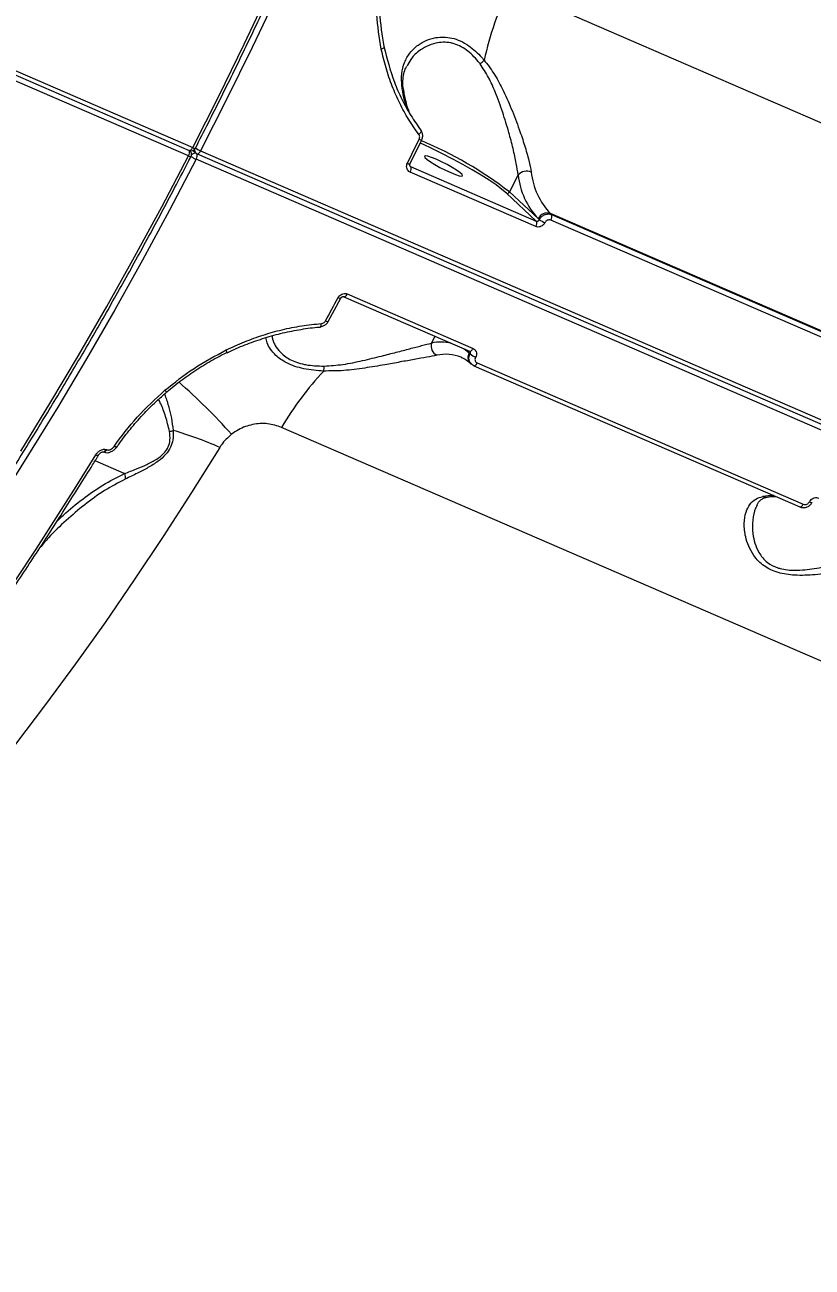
# Model space of a CAD drawing. Header units: millimetres. Extents: x -6104 to 7803, y -6013 to 4803.
# Drawn here: x 1383 to 1548.4, y -2363.5 to -2102.6 of the extents above; entities that cross this region are included whole.
import ezdxf

# ---------------------------------------------------------------- set-up
doc = ezdxf.new("R2010")
doc.units = ezdxf.units.MM
for name, color, linetype in [('DIKOM_ОБЪЕКТ', 7, 'Continuous'), ('DIKOM_РАЗМЕР_ЗОНА', 7, 'Continuous'), ('DIKOM_РАЗМЕР_ОБЪЕКТА', 7, 'Continuous')]:
    doc.layers.add(name, color=color, linetype=linetype)
doc.styles.add('style1', font='arial.ttf', dxfattribs={"width": 0.8})
doc.dimstyles.new('1-50', dxfattribs={"dimtxt": 300, "dimasz": 200, "dimexe": 100, "dimexo": 0, "dimgap": 100, "dimtad": 1, "dimtxsty": 'style1', "dimcen": 200, "dimclrd": 7, "dimclre": 7, "dimclrt": 7, "dimadec": 1, "dimazin": 2, "dimtfac": 1, "dimtmove": 0, "dimatfit": 2, "dimfxl": 0, "dimlwd": 25, "dimlwe": 18, "dimarcsym": 0})

# ---------------------------------------------------------------- blocks, each defined once
blk = doc.blocks.new('*D10')
at = {"layer": 'Defpoints', "color": 0, "transparency": 16777216}
for p in [(-4094.65, -224.49), (3111.63, -1726.03), (3111.63, -4948.58)]:
    blk.add_point(p, dxfattribs=at)
at = {"layer": 'DIKOM_РАЗМЕР_ОБЪЕКТА', "color": 7, "lineweight": 18, "transparency": 16777216}
for p, q in [((-4094.65, -224.49), (-4094.65, -5048.58)), ((3111.63, -1726.03), (3111.63, -5048.58))]:
    blk.add_line(p, q, dxfattribs=at)
at = {"layer": 'DIKOM_РАЗМЕР_ОБЪЕКТА', "color": 7, "lineweight": 25, "transparency": 16777216}
blk.add_line((-3894.65, -4948.58), (2911.63, -4948.58), dxfattribs=at)
at = {"layer": 'DIKOM_РАЗМЕР_ОБЪЕКТА', "color": 7, "transparency": 16777216}
for points in [[(-3894.65, -4915.24), (-3894.65, -4981.91), (-4094.65, -4948.58)], [(2911.63, -4915.24), (2911.63, -4981.91), (3111.63, -4948.58)]]:
    blk.add_solid(points, dxfattribs=at)
at = {"layer": 'DIKOM_РАЗМЕР_ОБЪЕКТА', "color": 7, "transparency": 16777216, "insert": (-134.24, -4695.4), "char_height": 300, "attachment_point": 5, "style": 'style1'}
blk.add_mtext('7200', dxfattribs=at)
blk = doc.blocks.new('*D12')
at = {"layer": 'Defpoints', "color": 0, "transparency": 16777216}
for p in [(-6103.62, -69.94), (4675.35, -1132.87), (4675.35, -5913.06)]:
    blk.add_point(p, dxfattribs=at)
at = {"layer": 'DIKOM_РАЗМЕР_ЗОНА', "color": 7, "lineweight": 18, "transparency": 16777216}
for p, q in [((-6103.62, -69.94), (-6103.62, -6013.06)), ((4675.35, -1132.87), (4675.35, -6013.06))]:
    blk.add_line(p, q, dxfattribs=at)
at = {"layer": 'DIKOM_РАЗМЕР_ЗОНА', "color": 7, "lineweight": 25, "transparency": 16777216}
blk.add_line((-5903.62, -5913.06), (4475.35, -5913.06), dxfattribs=at)
at = {"layer": 'DIKOM_РАЗМЕР_ЗОНА', "color": 7, "transparency": 16777216}
for points in [[(-5903.62, -5879.73), (-5903.62, -5946.4), (-6103.62, -5913.06)], [(4475.35, -5879.73), (4475.35, -5946.4), (4675.35, -5913.06)]]:
    blk.add_solid(points, dxfattribs=at)
at = {"layer": 'DIKOM_РАЗМЕР_ЗОНА', "color": 7, "transparency": 16777216, "insert": (271.51, -5659.89), "char_height": 300, "attachment_point": 5, "style": 'style1'}
blk.add_mtext('10800', dxfattribs=at)

msp = doc.modelspace()

# ---------------------------------------------------------------- linework, layer by layer
at = {"layer": 'DIKOM_ОБЪЕКТ', "color": 7, "linetype": 'Continuous', "lineweight": 15}
for p, q in [((1417.358, -2130.081), (1017.91, -1957.088)), ((1018.085, -1955.931), (1417.533, -2128.924)), ((1018.82, -1955.323), (1418.268, -2128.316)), ((1484.612, -2094.664), (1773.469, -2219.762)), ((1417.703, -2129.034), (1417.62, -2128.957)), ((1418.329, -2128.923), (1418.901, -2129.454)), ((1419.918, -2129.031), (1819.366, -2302.023)), ((1463.911, -2131.768), (1466.377, -2126.743)), ((1818.456, -2303.788), (1419.008, -2130.796)), ((1419.184, -2129.639), (1818.632, -2302.631)), ((1463.886, -2132.173), (1464.044, -2132.319)), ((1490.351, -2144.918), (1463.941, -2133.48)), ((1464.044, -2132.319), (1490.454, -2143.756)), ((1486.635, -2134.085), (1484.796, -2137.651)), ((1490.454, -2143.756), (1484.157, -2137.913)), ((1484.796, -2137.651), (1490.84, -2143.26)), ((1561.899, -2171.88), (1493.399, -2142.214)), ((1493.399, -2142.214), (1493.62, -2142.419)), ((1490.84, -2143.26), (1491.075, -2143.478)), ((1562.021, -2173.242), (1493.52, -2143.576)), ((1493.62, -2142.419), (1562.121, -2172.086)), ((1446.733, -2164.84), (1449.369, -2159.972)), ((1450.028, -2159.649), (1476.438, -2171.086)), ((1450.745, -2159.073), (1477.155, -2170.51)), ((1468.431, -2169.39), (1469.178, -2167.942)), ((1476.314, -2171.433), (1475.504, -2170.682)), ((1474.795, -2172.419), (1474.659, -2172.362)), ((1476.549, -2171.651), (1476.314, -2171.433)), ((1476.433, -2171.089), (1476.489, -2171.122)), ((1476.604, -2173.614), (1476.826, -2173.82)), ((1478.049, -2173.581), (1546.549, -2203.247)), ((1477.278, -2174.114), (1477.334, -2174.151)), ((1477.334, -2174.151), (1545.835, -2203.817)), ((1725.803, -2312.209), (1436.946, -2187.111)), ((1400.12, -2191.771), (1400.192, -2191.802)), ((1402.311, -2191.217), (1402.306, -2191.227)), ((1403.894, -2196.815), (1397.734, -2194.147)), ((1399.462, -2192.243), (1399.535, -2192.274))]:
    msp.add_line(p, q, dxfattribs=at)
at = {"layer": 'DIKOM_ОБЪЕКТ', "color": 7, "linetype": 'Continuous', "lineweight": 15, "flags": 128}
for points in [[(1418.268, -2128.316), (1423.731, -2117.522), (1429.07, -2106.627), (1434.282, -2095.642), (1439.36, -2084.574), (1444.302, -2073.434), (1449.102, -2062.23), (1453.757, -2050.973), (1458.263, -2039.671), (1462.617, -2028.335), (1466.813, -2016.973), (1470.85, -2005.595), (1474.723, -1994.211), (1478.43, -1982.831), (1481.966, -1971.464), (1485.33, -1960.119), (1488.518, -1948.807), (1491.528, -1937.536), (1494.356, -1926.316), (1497.002, -1915.157)], [(1498.653, -1915.872), (1496.007, -1927.031), (1493.178, -1938.251), (1490.169, -1949.521), (1486.981, -1960.834), (1483.617, -1972.179), (1480.08, -1983.546), (1476.374, -1994.926), (1472.501, -2006.31), (1468.464, -2017.688), (1464.267, -2029.05), (1459.914, -2040.386), (1455.408, -2051.688), (1450.753, -2062.945), (1445.952, -2074.149), (1441.011, -2085.289), (1435.932, -2096.357), (1430.721, -2107.342), (1425.382, -2118.237), (1419.918, -2129.031)], [(1458.443, -2107.125), (1458.488, -2107.177), (1458.498, -2107.237), (1458.472, -2107.303), (1458.412, -2107.373), (1458.32, -2107.444), (1458.2, -2107.514), (1458.055, -2107.579), (1457.89, -2107.638)], [(1462.483, -2116.017), (1462.479, -2115.985), (1462.464, -2115.906)], [(1463.367, -2131.603), (1463.678, -2130.975), (1463.987, -2130.347), (1464.297, -2129.718), (1464.605, -2129.09), (1464.914, -2128.46), (1465.222, -2127.831), (1465.529, -2127.201), (1465.837, -2126.571)], [(1466.193, -2124.685), (1466.24, -2124.752), (1466.257, -2124.839), (1466.244, -2124.943), (1466.2, -2125.06), (1466.129, -2125.187), (1466.032, -2125.317), (1465.912, -2125.448), (1465.774, -2125.573)], [(1417.533, -2128.924), (1417.551, -2128.93), (1417.64, -2128.939), (1417.74, -2128.911), (1417.848, -2128.849), (1417.959, -2128.754), (1418.068, -2128.63), (1418.173, -2128.482), (1418.268, -2128.316)], [(1417.589, -2128.946), (1417.629, -2128.973), (1417.703, -2129.034)], [(1419.184, -2129.639), (1419.202, -2129.645), (1419.291, -2129.654), (1419.391, -2129.626), (1419.499, -2129.563), (1419.609, -2129.468), (1419.719, -2129.345), (1419.823, -2129.197), (1419.918, -2129.031)], [(1484.157, -2137.913), (1483.208, -2137.106), (1481.986, -2136.189), (1480.517, -2135.183), (1478.835, -2134.11), (1476.976, -2132.994), (1474.983, -2131.861), (1472.9, -2130.735), (1470.774, -2129.641), (1468.651, -2128.605), (1466.58, -2127.649), (1466.001, -2127.392)], [(1419.008, -2130.796), (1413.407, -2141.461), (1407.691, -2152.007), (1401.867, -2162.423), (1395.939, -2172.703), (1389.912, -2182.835), (1383.791, -2192.813), (1377.581, -2202.628)], [(1382.14, -2192.098), (1388.261, -2182.12), (1394.288, -2171.988), (1400.217, -2161.709), (1406.041, -2151.292), (1411.756, -2140.746), (1417.358, -2130.081)], [(1469.44, -2130.792), (1468.455, -2130.395), (1467.672, -2130.145), (1467.155, -2130.06), (1466.946, -2130.148), (1467.061, -2130.402), (1467.491, -2130.802), (1468.201, -2131.314), (1469.135, -2131.897), (1470.215, -2132.504), (1471.356, -2133.087), (1472.463, -2133.597), (1473.448, -2133.993), (1474.231, -2134.243), (1474.748, -2134.328), (1474.958, -2134.24), (1474.843, -2133.986), (1474.413, -2133.586), (1473.702, -2133.074), (1472.769, -2132.491), (1471.688, -2131.884), (1470.548, -2131.302), (1469.44, -2130.792)], [(1446.167, -2164.718), (1446.498, -2164.11), (1446.829, -2163.502), (1447.16, -2162.893), (1447.49, -2162.284), (1447.82, -2161.674), (1448.149, -2161.064), (1448.478, -2160.454), (1448.806, -2159.843)], [(1450.027, -2159.648), (1450.044, -2159.655), (1450.13, -2159.664), (1450.228, -2159.639), (1450.332, -2159.581), (1450.44, -2159.491), (1450.548, -2159.374), (1450.651, -2159.232), (1450.745, -2159.073)], [(1445.058, -2165.933), (1445.069, -2165.932), (1445.124, -2165.902), (1445.175, -2165.838), (1445.219, -2165.741), (1445.254, -2165.615), (1445.279, -2165.464), (1445.293, -2165.295)], [(1475.183, -2170.543), (1475.504, -2170.765), (1476.314, -2171.433)], [(1476.438, -2171.086), (1476.454, -2171.092), (1476.54, -2171.101), (1476.637, -2171.076), (1476.742, -2171.018), (1476.85, -2170.929), (1476.957, -2170.811), (1477.06, -2170.67), (1477.155, -2170.51)], [(1477.334, -2174.151), (1477.35, -2174.157), (1477.436, -2174.167), (1477.533, -2174.142), (1477.637, -2174.085), (1477.745, -2173.996), (1477.852, -2173.879), (1477.954, -2173.739), (1478.049, -2173.581)], [(1423.934, -2191.306), (1418.036, -2200.759), (1412.051, -2210.044), (1405.986, -2219.152), (1399.846, -2228.073), (1393.637, -2236.801), (1387.365, -2245.326), (1381.034, -2253.641)], [(1399.462, -2192.243), (1399.513, -2192.257), (1399.652, -2192.237), (1399.808, -2192.144), (1399.969, -2191.984), (1400.12, -2191.771)], [(1399.535, -2192.274), (1399.585, -2192.288), (1399.724, -2192.268), (1399.88, -2192.175), (1400.041, -2192.015), (1400.192, -2191.802)], [(1402.306, -2191.227), (1402.277, -2191.249), (1402.215, -2191.26), (1402.127, -2191.25), (1402.017, -2191.219), (1401.889, -2191.169), (1401.746, -2191.1)], [(1363.754, -2244.019), (1368.137, -2237.919), (1372.491, -2231.731), (1376.812, -2225.455), (1381.1, -2219.095), (1385.354, -2212.653), (1389.571, -2206.131), (1393.749, -2199.532), (1397.888, -2192.858)], [(1397.888, -2192.858), (1398.044, -2192.92), (1398.185, -2192.961), (1398.303, -2192.981), (1398.396, -2192.979), (1398.46, -2192.956), (1398.483, -2192.931)], [(1545.835, -2203.817), (1545.85, -2203.823), (1545.937, -2203.833), (1546.033, -2203.808), (1546.137, -2203.751), (1546.245, -2203.662), (1546.352, -2203.545), (1546.455, -2203.405), (1546.549, -2203.247)]]:
    msp.add_lwpolyline(points, dxfattribs=at)
at = {"layer": 'DIKOM_ОБЪЕКТ', "color": 7, "linetype": 'Continuous', "lineweight": 15}
for centre, radius, start, end in [((1563.824, -2129.814), 86.66, 156.07114, 166.74933), ((1473.542, -2104.492), 8.059, 309.09947, 317.36667), ((1461.363, -2116.162), 1.131, 13.05031, 40.46738), ((1466.478, -2125.492), 1.255, 239.28504, 265.39175), ((1416.328, -2129.363), 1.255, 325.15203, 21.26948), ((1417.931, -2128.006), 1, 246.58356, 332.78465), ((1417.023, -2129.767), 1, 346.22064, 47.13963), ((1418.764, -2127.566), 0.9, 236.49939, 273.56237), ((1419.498, -2128.835), 0.86, 171.15481, 226.06385), ((1421.883, -2124.261), 5.158, 232.68541, 247.61113), ((1434.968, -2202.088), 81.455, 52.28551, 67.4276), ((1417.846, -2129.349), 0.88, 236.29989, 274.26158), ((1417.023, -2129.767), 1, 332.66279, 346.22064), ((1421.156, -2125.688), 5.54, 234.37107, 247.19485), ((1418.775, -2130.532), 0.998, 73.0835, 139.47192), ((1419.581, -2128.721), 1, 227.13963, 246.58356), ((1417.982, -2130.079), 1.252, 325.09875, 21.45525), ((1463.955, -2130.648), 1.121, 238.40775, 267.74922), ((1462.976, -2132.81), 1.175, 325.20415, 24.69447), ((1488.453, -2135.769), 2.478, 67.70291, 137.19579), ((1502.405, -2132.408), 15.86, 186.07212, 223.17773), ((1504.415, -2131.878), 15.106, 186.07396, 223.17575), ((1484.333, -2137.431), 0.513, 249.88228, 334.58332), ((1492.693, -2144.141), 2.052, 69.89803, 154.57299), ((1489.386, -2144.247), 1.175, 325.20415, 24.69447), ((1494.836, -2137.912), 6.717, 235.94973, 247.38724), ((1492.557, -2142.91), 1.171, 325.34952, 24.76148), ((1449.243, -2159.227), 0.755, 234.69218, 279.61849), ((1446.59, -2164.129), 0.725, 234.32296, 281.359), ((1424.56, -2171.32), 0.878, 357.34447, 32.6572), ((1470.516, -2170.014), 2.176, 163.35733, 243.61592), ((1470.439, -2179.025), 9.842, 77.34015, 101.77439), ((1471.448, -2180.574), 8.817, 68.64208, 102.43684), ((1477.901, -2172.331), 1.824, 150.48564, 224.67083), ((1479.24, -2168.551), 4.105, 229.02946, 247.84556), ((1494.528, -2220.894), 66.761, 136.88438, 149.59996), ((1434.089, -2173.589), 11.824, 351.85131, 356.93985), ((1328.258, -2276.498), 131.788, 41.86142, 48.65043), ((1413.544, -2178.489), 1.375, 216.19514, 237.42755), ((1413.006, -2185.113), 2.869, 277.60494, 293.5206), ((1391.92, -2264.026), 79.456, 66.23978, 73.75276), ((1540.036, -2211.606), 10.173, 88.28017, 101.25945), ((1538.675, -2200.217), 1.545, 246.11083, 280.26281), ((1548.283, -2202.107), 0.766, 234.94351, 279.18443)]:
    msp.add_arc(centre, radius, start, end, dxfattribs=at)
for points, knots in [([(1418.82, -2128.463), (1419.733, -2126.681), (1422.379, -2121.51), (1426.676, -2112.88), (1431.672, -2102.55), (1436.551, -2092.141), (1441.31, -2081.662), (1445.945, -2071.12), (1450.454, -2060.524), (1454.832, -2049.88), (1459.076, -2039.199), (1463.183, -2028.486), (1467.151, -2017.751), (1470.976, -2007.001), (1474.655, -1996.245), (1478.185, -1985.49), (1481.564, -1974.746), (1484.79, -1964.018), (1487.859, -1953.317), (1490.77, -1942.649), (1493.52, -1932.023), (1496.107, -1921.447), (1498.53, -1910.929), (1500.786, -1900.476), (1502.874, -1890.097), (1504.792, -1879.799), (1506.538, -1869.59), (1508.112, -1859.478), (1509.512, -1849.47), (1510.738, -1839.573), (1511.787, -1829.796), (1512.66, -1820.144), (1513.355, -1810.627), (1513.872, -1801.25), (1514.211, -1792.022), (1514.372, -1782.947), (1514.353, -1774.035), (1514.156, -1765.29), (1513.78, -1756.72), (1513.225, -1748.332), (1512.492, -1740.13), (1511.581, -1732.123), (1510.493, -1724.315), (1509.229, -1716.712), (1507.789, -1709.32), (1506.174, -1702.145), (1504.386, -1695.193), (1502.425, -1688.468), (1500.294, -1681.975), (1497.993, -1675.721), (1495.525, -1669.709), (1492.891, -1663.944), (1490.092, -1658.431), (1487.132, -1653.173), (1484.012, -1648.177), (1480.737, -1643.441), (1477.301, -1638.986), (1474.213, -1635.322), (1472.211, -1633.256), (1471.461, -1632.483)], [0, 0, 0, 0, 0.0093747, 0.0271865, 0.0449986, 0.0628105, 0.0806223, 0.0984342, 0.1162462, 0.134058, 0.1518699, 0.1696819, 0.187494, 0.205306, 0.2231184, 0.2409307, 0.2587434, 0.2765562, 0.2943693, 0.3121826, 0.3299963, 0.3478102, 0.3656246, 0.3834392, 0.4012543, 0.4190699, 0.4368861, 0.4547028, 0.4725198, 0.4903376, 0.508156, 0.5259752, 0.5437951, 0.5616156, 0.579437, 0.5972593, 0.6150823, 0.6329064, 0.6507313, 0.668557, 0.6863837, 0.7042114, 0.7220398, 0.739869, 0.7576988, 0.7755291, 0.7933595, 0.8111899, 0.8290198, 0.8468486, 0.8646758, 0.8825006, 0.9003223, 0.9181399, 0.9359523, 0.9537585, 0.9715573, 0.9893478, 1, 1, 1, 1]), ([(1457.89, -2107.638), (1457.492, -2105.243), (1456.685, -2100.395), (1456.919, -2095.348), (1457.038, -2092.796)], [0, 0, 0, 0, 0.494179, 1, 1, 1, 1]), ([(1457.594, -2092.6), (1457.481, -2095.04), (1457.252, -2099.979), (1458.043, -2104.724), (1458.443, -2107.125)], [0, 0, 0, 0, 0.4941596, 1, 1, 1, 1]), ([(1462.223, -2115.428), (1462.172, -2114.557), (1462.069, -2112.789), (1462.676, -2110.451), (1463.826, -2108.389), (1465.408, -2106.837), (1467.285, -2105.759), (1469.12, -2105.208), (1470.969, -2105.068), (1472.709, -2105.275), (1474.513, -2105.877), (1476.69, -2107.127), (1478.332, -2108.635), (1479.319, -2109.774), (1479.471, -2109.95)], [0, 0, 0, 0, 0.1084782, 0.2202178, 0.3276455, 0.4383072, 0.523802, 0.6115062, 0.674513, 0.739086, 0.8027725, 0.868896, 0.9797319, 1, 1, 1, 1]), ([(1465.774, -2125.573), (1465.041, -2124.529), (1463.573, -2122.441), (1461.721, -2119.043), (1460.128, -2115.442), (1458.811, -2111.644), (1458.197, -2108.974), (1457.89, -2107.638)], [0, 0, 0, 0, 0.1976817, 0.3953852, 0.5930929, 0.7965455, 1, 1, 1, 1]), ([(1458.443, -2107.125), (1459.083, -2109.649), (1460.051, -2113.474), (1462.167, -2118.192), (1464.01, -2121.59), (1465.472, -2123.663), (1466.193, -2124.685)], [0, 0, 0, 0, 0.3951693, 0.5986744, 0.8021846, 1, 1, 1, 1]), ([(1478.625, -2110.746), (1478.49, -2110.573), (1477.626, -2109.467), (1476.216, -2108.057), (1474.318, -2106.906), (1473.204, -2106.512), (1472.049, -2106.259), (1470.859, -2106.161), (1469.119, -2106.381), (1467.343, -2107.015), (1465.548, -2108.173), (1464.122, -2109.566), (1463.527, -2110.737), (1463.29, -2111.205)], [0, 0, 0, 0, 0.027298, 0.17479982, 0.25158374, 0.33133968, 0.34608409, 0.43018235, 0.51681197, 0.63335893, 0.75314283, 0.90141759, 1, 1, 1, 1]), ([(1486.635, -2134.085), (1486.519, -2133.295), (1486.271, -2131.604), (1485.587, -2128.559), (1484.644, -2124.961), (1483.422, -2120.923), (1482.003, -2117.024), (1480.475, -2113.527), (1479.247, -2111.682), (1478.625, -2110.746)], [0, 0, 0, 0, 0.1227085, 0.2624628, 0.4060174, 0.5749246, 0.7482651, 0.8723686, 1, 1, 1, 1]), ([(1479.471, -2109.95), (1480.176, -2110.864), (1481.611, -2112.724), (1483.475, -2116.23), (1485.267, -2120.211), (1486.806, -2124.258), (1488.025, -2127.918), (1488.907, -2130.981), (1489.24, -2132.687), (1489.394, -2133.476)], [0, 0, 0, 0, 0.1261009, 0.2567259, 0.4243366, 0.596865, 0.7352989, 0.8775693, 1, 1, 1, 1]), ([(1462.497, -2116.018), (1462.454, -2115.569), (1462.359, -2114.573), (1462.52, -2113.175), (1462.803, -2112.014), (1463.14, -2111.406), (1463.255, -2111.198)], [0, 0, 0, 0, 0.2427956, 0.5374351, 0.8423638, 1, 1, 1, 1]), ([(1463.64, -2120.762), (1463.388, -2120.208), (1462.831, -2118.985), (1462.446, -2117.071), (1462.273, -2115.794), (1462.223, -2115.428)], [0, 0, 0, 0, 0.3711075, 0.8194736, 1, 1, 1, 1]), ([(1464.125, -2121.629), (1463.989, -2121.354), (1463.61, -2120.592), (1463.13, -2119.032), (1462.74, -2117.394), (1462.609, -2116.268), (1462.567, -2115.901)], [0, 0, 0, 0, 0.1848354, 0.5131779, 0.8413224, 1, 1, 1, 1]), ([(1465.837, -2126.571), (1465.877, -2126.466), (1465.957, -2126.255), (1465.945, -2125.925), (1465.863, -2125.7), (1465.79, -2125.595), (1465.774, -2125.573)], [0, 0, 0, 0, 0.3067814, 0.6133441, 0.919489, 1, 1, 1, 1]), ([(1466.361, -2126.736), (1466.403, -2126.657), (1466.566, -2126.35), (1466.618, -2125.759), (1466.502, -2125.129), (1466.277, -2124.838), (1466.193, -2124.73)], [0, 0, 0, 0, 0.1238219, 0.4815473, 0.8066855, 1, 1, 1, 1]), ([(1143.563, -2390.59), (1143.981, -2390.602), (1146.188, -2390.664), (1150.283, -2390.484), (1155.847, -2390.038), (1161.511, -2389.271), (1167.26, -2388.216), (1173.092, -2386.866), (1179.002, -2385.222), (1184.985, -2383.286), (1191.037, -2381.06), (1197.153, -2378.544), (1203.328, -2375.742), (1209.558, -2372.656), (1215.837, -2369.287), (1222.162, -2365.639), (1228.527, -2361.714), (1234.928, -2357.515), (1241.359, -2353.046), (1247.816, -2348.31), (1254.294, -2343.311), (1260.788, -2338.052), (1267.294, -2332.539), (1273.806, -2326.773), (1280.32, -2320.761), (1286.831, -2314.507), (1293.334, -2308.015), (1299.824, -2301.29), (1306.296, -2294.338), (1312.746, -2287.163), (1319.168, -2279.771), (1325.559, -2272.168), (1331.913, -2264.359), (1338.225, -2256.351), (1344.491, -2248.148), (1350.706, -2239.758), (1356.865, -2231.187), (1362.964, -2222.441), (1368.999, -2213.526), (1374.964, -2204.45), (1380.855, -2195.219), (1386.669, -2185.84), (1392.399, -2176.32), (1398.043, -2166.667), (1403.596, -2156.887), (1409.053, -2146.987), (1413.821, -2138.092), (1416.742, -2132.474), (1417.911, -2130.226)], [0, 0, 0, 0, 0.0051792, 0.02739, 0.049613, 0.0718476, 0.0940928, 0.1163476, 0.1386106, 0.1608804, 0.1831557, 0.2054353, 0.2277182, 0.2500034, 0.2722903, 0.2945781, 0.3168661, 0.3391542, 0.3614418, 0.3837286, 0.4060148, 0.4283, 0.450584, 0.4728671, 0.4951492, 0.51743, 0.53971, 0.5619889, 0.5842667, 0.6065435, 0.6288196, 0.6510948, 0.673369, 0.6956427, 0.7179154, 0.7401875, 0.762459, 0.7847299, 0.8070003, 0.82927, 0.8515394, 0.8738083, 0.8960771, 0.9183452, 0.940613, 0.9628806, 0.9851481, 1, 1, 1, 1]), ([(1463.941, -2133.48), (1463.853, -2133.434), (1463.632, -2133.318), (1463.363, -2133.007), (1463.199, -2132.568), (1463.185, -2132.074), (1463.306, -2131.76), (1463.367, -2131.603)], [0, 0, 0, 0, 0.1406138, 0.3550759, 0.5698214, 0.7848342, 1, 1, 1, 1]), ([(1463.935, -2132.236), (1463.924, -2132.23), (1463.887, -2132.208), (1463.853, -2132.125), (1463.845, -2131.979), (1463.867, -2131.858), (1463.904, -2131.79), (1463.915, -2131.77)], [0, 0, 0, 0, 0.1445899, 0.4914431, 0.717631, 0.9150477, 1, 1, 1, 1]), ([(1463.932, -2132.239), (1463.941, -2132.249), (1463.97, -2132.286), (1464.013, -2132.305), (1464.044, -2132.319)], [0, 0, 0, 0, 0.2850769, 1, 1, 1, 1]), ([(1491.075, -2143.478), (1491.149, -2143.35), (1491.336, -2143.029), (1491.786, -2142.616), (1492.386, -2142.329), (1493.034, -2142.237), (1493.425, -2142.359), (1493.62, -2142.419)], [0, 0, 0, 0, 0.1416997, 0.3563935, 0.5709475, 0.7854501, 1, 1, 1, 1]), ([(1492.253, -2144.113), (1492.198, -2144.21), (1492.06, -2144.452), (1491.724, -2144.765), (1491.276, -2144.984), (1490.79, -2145.054), (1490.497, -2144.963), (1490.351, -2144.918)], [0, 0, 0, 0, 0.1418449, 0.3567427, 0.5713117, 0.7857255, 1, 1, 1, 1]), ([(1490.454, -2143.756), (1490.502, -2143.771), (1490.6, -2143.801), (1490.759, -2143.776), (1490.906, -2143.701), (1491.014, -2143.594), (1491.058, -2143.511), (1491.075, -2143.478)], [0, 0, 0, 0, 0.2139267, 0.428167, 0.6427347, 0.8578746, 1, 1, 1, 1]), ([(1493.52, -2143.576), (1493.423, -2143.545), (1493.227, -2143.485), (1492.904, -2143.532), (1492.605, -2143.678), (1492.382, -2143.887), (1492.29, -2144.049), (1492.253, -2144.113)], [0, 0, 0, 0, 0.2142008, 0.428555, 0.643171, 0.8581173, 1, 1, 1, 1]), ([(1448.806, -2159.843), (1448.864, -2159.749), (1449.01, -2159.513), (1449.356, -2159.21), (1449.813, -2159), (1450.305, -2158.935), (1450.598, -2159.027), (1450.745, -2159.073)], [0, 0, 0, 0, 0.1418139, 0.3567239, 0.5713339, 0.7856978, 1, 1, 1, 1]), ([(1449.373, -2159.973), (1449.387, -2159.947), (1449.424, -2159.874), (1449.529, -2159.767), (1449.666, -2159.678), (1449.808, -2159.629), (1449.932, -2159.621), (1450.002, -2159.635), (1450.023, -2159.648), (1450.027, -2159.649)], [0, 0, 0, 0, 0.0994966, 0.2666211, 0.4282959, 0.5937545, 0.7684154, 0.9627595, 1, 1, 1, 1]), ([(1425.299, -2170.847), (1426.57, -2170.257), (1429.111, -2169.078), (1433.039, -2167.673), (1437.057, -2166.544), (1441.155, -2165.71), (1443.914, -2165.433), (1445.293, -2165.295)], [0, 0, 0, 0, 0.1978321, 0.3955021, 0.5931677, 0.7965818, 1, 1, 1, 1]), ([(1445.057, -2165.915), (1445.146, -2165.911), (1445.474, -2165.9), (1446.015, -2165.645), (1446.506, -2165.255), (1446.658, -2164.926), (1446.704, -2164.827)], [0, 0, 0, 0, 0.1296758, 0.4775951, 0.84204, 1, 1, 1, 1]), ([(1445.293, -2165.295), (1445.401, -2165.276), (1445.616, -2165.239), (1445.908, -2165.056), (1446.082, -2164.865), (1446.153, -2164.744), (1446.167, -2164.718)], [0, 0, 0, 0, 0.3057091, 0.6116648, 0.9180617, 1, 1, 1, 1]), ([(1425.482, -2171.454), (1425.677, -2171.354), (1427.047, -2170.652), (1429.695, -2169.578), (1433.409, -2168.262), (1437.2, -2167.223), (1441.02, -2166.486), (1443.67, -2166.093), (1445.029, -2166.032), (1445.119, -2166.028)], [0, 0, 0, 0, 0.031332, 0.2207342, 0.4114203, 0.6029548, 0.7948305, 0.9863718, 1, 1, 1, 1]), ([(1445.794, -2175.265), (1445.088, -2175.224), (1443.66, -2175.14), (1441.613, -2174.821), (1439.692, -2174.309), (1437.565, -2173.415), (1435.786, -2172.146), (1434.534, -2170.679), (1433.813, -2169.388), (1433.708, -2168.614), (1433.658, -2168.244)], [0, 0, 0, 0, 0.1013483, 0.2048945, 0.3065368, 0.4116602, 0.5957698, 0.7316689, 0.8715069, 1, 1, 1, 1]), ([(1434.954, -2167.889), (1434.97, -2168.123), (1435.014, -2168.765), (1435.557, -2169.926), (1436.622, -2171.405), (1438.198, -2172.645), (1440.067, -2173.467), (1441.238, -2173.783), (1442.51, -2174.026), (1443.884, -2174.196), (1445.219, -2174.212), (1445.896, -2174.22)], [0, 0, 0, 0, 0.0835781, 0.2289491, 0.3780441, 0.5708322, 0.6688959, 0.7705057, 0.7851246, 0.8910845, 1, 1, 1, 1]), ([(1412.435, -2179.301), (1414.425, -2177.706), (1418.453, -2174.477), (1423, -2172.066), (1425.299, -2170.847)], [0, 0, 0, 0, 0.4941724, 1, 1, 1, 1]), ([(1445.896, -2174.22), (1447.203, -2174.133), (1449.949, -2173.95), (1454.002, -2173.086), (1457.743, -2172.171), (1461.052, -2171.319), (1463.894, -2170.575), (1466.455, -2169.915), (1467.773, -2169.565), (1468.431, -2169.39)], [0, 0, 0, 0, 0.1463756, 0.3075804, 0.4690094, 0.6020977, 0.7351097, 0.867641, 1, 1, 1, 1]), ([(1477.155, -2170.51), (1477.243, -2170.556), (1477.464, -2170.672), (1477.728, -2170.979), (1477.884, -2171.411), (1477.888, -2171.895), (1477.757, -2172.2), (1477.692, -2172.353)], [0, 0, 0, 0, 0.1406367, 0.35509, 0.5698589, 0.7848921, 1, 1, 1, 1]), ([(1412.825, -2179.674), (1413.328, -2179.238), (1414.818, -2177.947), (1417.479, -2176.002), (1420.784, -2173.86), (1423.46, -2172.33), (1425.048, -2171.578), (1425.452, -2171.386)], [0, 0, 0, 0, 0.1319286, 0.3904782, 0.6502066, 0.9109554, 1, 1, 1, 1]), ([(1469.549, -2171.963), (1468.877, -2172.089), (1467.532, -2172.34), (1464.867, -2172.819), (1461.888, -2173.366), (1458.397, -2173.993), (1454.431, -2174.658), (1450.098, -2175.252), (1447.195, -2175.261), (1445.794, -2175.265)], [0, 0, 0, 0, 0.1316582, 0.2634869, 0.395137, 0.5268758, 0.6882978, 0.8495338, 1, 1, 1, 1]), ([(1474.673, -2172.406), (1474.847, -2172.468), (1475.417, -2172.672), (1476.039, -2173.114), (1476.491, -2173.514), (1476.604, -2173.614)], [0, 0, 0, 0, 0.24803285, 0.81243307, 1, 1, 1, 1]), ([(1476.842, -2173.806), (1476.734, -2173.701), (1476.483, -2173.455), (1476.305, -2172.908), (1476.292, -2172.266), (1476.463, -2171.856), (1476.549, -2171.651)], [0, 0, 0, 0, 0.2010221, 0.4673213, 0.7336892, 1, 1, 1, 1]), ([(1476.549, -2171.651), (1476.572, -2171.601), (1476.618, -2171.502), (1476.619, -2171.345), (1476.578, -2171.211), (1476.515, -2171.15), (1476.488, -2171.123)], [0, 0, 0, 0, 0.2657681, 0.5314459, 0.7963233, 1, 1, 1, 1]), ([(1477.692, -2172.353), (1477.649, -2172.455), (1477.562, -2172.659), (1477.564, -2172.981), (1477.667, -2173.269), (1477.843, -2173.473), (1477.991, -2173.55), (1478.049, -2173.581)], [0, 0, 0, 0, 0.21517918, 0.43016326, 0.64502289, 0.85948843, 1, 1, 1, 1]), ([(1477.278, -2174.114), (1477.155, -2174.059), (1476.987, -2173.983), (1476.873, -2173.844), (1476.842, -2173.806)], [0, 0, 0, 0, 0.7281472, 1, 1, 1, 1]), ([(1401.746, -2191.1), (1403.297, -2189.008), (1406.437, -2184.771), (1410.419, -2181.14), (1412.435, -2179.301)], [0, 0, 0, 0, 0.4937903, 1, 1, 1, 1]), ([(1402.342, -2191.235), (1402.487, -2191.014), (1403.342, -2189.713), (1405.138, -2187.439), (1407.729, -2184.456), (1410.294, -2181.85), (1412.063, -2180.325), (1412.823, -2179.67)], [0, 0, 0, 0, 0.051817, 0.304869, 0.5577531, 0.8100519, 1, 1, 1, 1]), ([(1413.385, -2187.957), (1413.129, -2186.891), (1412.611, -2184.733), (1411.751, -2182.513), (1411.244, -2181.514), (1411.086, -2181.204)], [0, 0, 0, 0, 0.40236822, 0.81404599, 1, 1, 1, 1]), ([(1412.317, -2180.117), (1412.368, -2180.233), (1412.69, -2180.955), (1413.185, -2182.687), (1413.809, -2185.119), (1414.036, -2186.865), (1414.151, -2187.744)], [0, 0, 0, 0, 0.07066046, 0.44342304, 0.71977338, 1, 1, 1, 1]), ([(1436.946, -2187.111), (1435.978, -2186.794), (1434.062, -2186.166), (1430.867, -2186.38), (1428.244, -2187.271), (1426.891, -2188.214), (1426.408, -2188.551)], [0, 0, 0, 0, 0.2885636, 0.5716327, 0.8470411, 1, 1, 1, 1]), ([(1403.894, -2196.815), (1404.738, -2196.492), (1406.281, -2195.903), (1408.588, -2194.943), (1410.576, -2193.903), (1412.125, -2192.736), (1412.843, -2191.772), (1413.302, -2190.84), (1413.597, -2189.575), (1413.463, -2188.553), (1413.385, -2187.957)], [0, 0, 0, 0, 0.1920693, 0.35118191, 0.50948941, 0.63444306, 0.71865542, 0.74209612, 0.84959906, 1, 1, 1, 1]), ([(1414.151, -2187.744), (1414.166, -2188.396), (1414.194, -2189.531), (1413.67, -2191.316), (1412.589, -2192.916), (1410.899, -2194.355), (1408.852, -2195.609), (1406.518, -2196.817), (1404.947, -2197.562), (1404.102, -2197.963)], [0, 0, 0, 0, 0.1507885, 0.2625496, 0.3758325, 0.5043755, 0.6581124, 0.8160021, 1, 1, 1, 1]), ([(1426.408, -2188.551), (1425.641, -2189.249), (1424.793, -2190.021), (1424.108, -2191.028), (1423.993, -2191.211), (1423.934, -2191.306)], [0, 0, 0, 0, 0.82175425, 0.90787002, 1, 1, 1, 1]), ([(1397.888, -2192.858), (1398.004, -2192.694), (1398.255, -2192.337), (1398.766, -2191.937), (1399.293, -2191.717), (1399.752, -2191.66), (1399.997, -2191.734), (1400.12, -2191.771)], [0, 0, 0, 0, 0.226741, 0.4919714, 0.6959496, 0.8477348, 1, 1, 1, 1]), ([(1399.542, -2192.258), (1399.683, -2192.314), (1400.003, -2192.439), (1400.571, -2192.413), (1401.196, -2192.218), (1401.822, -2191.825), (1402.137, -2191.426), (1402.299, -2191.221)], [0, 0, 0, 0, 0.14291609, 0.32456545, 0.52244966, 0.75449179, 1, 1, 1, 1]), ([(1400.192, -2191.802), (1400.248, -2191.821), (1400.389, -2191.87), (1400.671, -2191.861), (1401.041, -2191.742), (1401.435, -2191.486), (1401.642, -2191.229), (1401.746, -2191.1)], [0, 0, 0, 0, 0.1034184, 0.2624495, 0.4611431, 0.7281725, 1, 1, 1, 1]), ([(1364.387, -2244.035), (1365.469, -2242.538), (1368.608, -2238.196), (1373.759, -2230.872), (1379.816, -2222.014), (1385.804, -2212.99), (1391.616, -2203.969), (1395.826, -2197.251), (1398.069, -2193.604), (1398.483, -2192.932)], [0, 0, 0, 0, 0.0925247, 0.268337, 0.444151, 0.6199616, 0.7957661, 0.9623158, 1, 1, 1, 1]), ([(1398.485, -2192.932), (1398.49, -2192.922), (1398.57, -2192.77), (1398.78, -2192.545), (1399.067, -2192.344), (1399.257, -2192.265), (1399.365, -2192.242), (1399.428, -2192.238), (1399.458, -2192.242), (1399.461, -2192.243), (1399.462, -2192.243)], [0, 0, 0, 0, 0.02653791, 0.41293879, 0.64167771, 0.76892191, 0.8436377, 0.89474313, 0.94711936, 1, 1, 1, 1]), ([(1389.749, -2206.823), (1390.197, -2206.385), (1391.909, -2204.708), (1395.103, -2202.133), (1399.337, -2199.119), (1402.374, -2197.589), (1403.9, -2196.82)], [0, 0, 0, 0, 0.1060929, 0.4053856, 0.7011487, 1, 1, 1, 1]), ([(1403.9, -2196.82), (1403.9, -2196.819), (1403.899, -2196.817), (1403.897, -2196.816), (1403.895, -2196.815), (1403.894, -2196.815)], [0, 0, 0, 0, 0.2906762, 0.6762462, 1, 1, 1, 1]), ([(1403.9, -2196.82), (1403.962, -2197.026), (1404.075, -2197.4), (1404.107, -2197.77), (1404.103, -2197.933), (1404.102, -2197.963)], [0, 0, 0, 0, 0.49941581, 0.9072603, 1, 1, 1, 1]), ([(1404.102, -2197.963), (1402.631, -2198.738), (1399.673, -2200.297), (1395.544, -2203.289), (1391.644, -2206.634), (1388.474, -2209.616), (1386.767, -2211.66), (1386.177, -2212.366)], [0, 0, 0, 0, 0.219845, 0.442325, 0.6629222, 0.8835773, 1, 1, 1, 1]), ([(1568.586, -2214.854), (1567.914, -2214.98), (1566.569, -2215.231), (1563.904, -2215.709), (1560.925, -2216.257), (1557.434, -2216.882), (1553.466, -2217.559), (1549.111, -2218.109), (1544.947, -2218.281), (1541.753, -2217.833), (1539.658, -2217.041), (1538.247, -2216.222), (1537.073, -2215.201), (1535.933, -2213.808), (1535.004, -2212.071), (1534.286, -2209.752), (1534.027, -2207.252), (1534.382, -2204.945), (1535.241, -2203.234), (1536.415, -2202.104), (1537.534, -2201.779), (1538.05, -2201.629)], [0, 0, 0, 0, 0.0554762, 0.111024, 0.1664981, 0.2220062, 0.2900235, 0.3579628, 0.422677, 0.4774071, 0.5052479, 0.5330943, 0.5627102, 0.5923755, 0.64043, 0.6885814, 0.7603257, 0.8320613, 0.8910003, 0.9498674, 1, 1, 1, 1]), ([(1536.885, -2203.341), (1536.972, -2203.168), (1537.205, -2202.7), (1537.694, -2202.253), (1538.25, -2201.903), (1538.769, -2201.79), (1538.975, -2201.746)], [0, 0, 0, 0, 0.1889116, 0.5106481, 0.8060936, 1, 1, 1, 1]), ([(1538.959, -2201.735), (1539.224, -2201.689), (1539.837, -2201.58), (1540.386, -2201.588), (1540.698, -2201.593)], [0, 0, 0, 0, 0.4317246, 1, 1, 1, 1]), ([(1547.843, -2202.734), (1547.901, -2202.64), (1548.047, -2202.404), (1548.392, -2202.101), (1548.85, -2201.891), (1549.341, -2201.826), (1549.635, -2201.918), (1549.782, -2201.964)], [0, 0, 0, 0, 0.14185587, 0.35672835, 0.57133863, 0.78574531, 1, 1, 1, 1]), ([(1536.919, -2203.359), (1536.781, -2203.594), (1536.254, -2204.496), (1535.859, -2206.55), (1535.851, -2209.074), (1536.315, -2211.418), (1537.026, -2213.145), (1537.971, -2214.519), (1539.155, -2215.678), (1540.488, -2216.397), (1541.953, -2216.842), (1543.22, -2217.063), (1545.626, -2217.171), (1548.965, -2216.805), (1553.038, -2215.988), (1556.78, -2215.059), (1560.088, -2214.21), (1562.93, -2213.466), (1565.492, -2212.806), (1566.809, -2212.456), (1567.468, -2212.281)], [0, 0, 0, 0, 0.0301468, 0.1153776, 0.2006076, 0.2565333, 0.3123197, 0.3456158, 0.3788284, 0.42706, 0.4399082, 0.4704689, 0.5010947, 0.5753866, 0.6555759, 0.7358743, 0.8020749, 0.8682379, 0.9341623, 1, 1, 1, 1]), ([(1545.843, -2203.8), (1545.898, -2203.829), (1546.15, -2203.965), (1546.695, -2204), (1547.389, -2203.845), (1548.016, -2203.453), (1548.27, -2203.049), (1548.392, -2202.855)], [0, 0, 0, 0, 0.06281593, 0.29191702, 0.52809284, 0.77431714, 1, 1, 1, 1]), ([(1546.549, -2203.247), (1546.647, -2203.277), (1546.843, -2203.338), (1547.171, -2203.296), (1547.476, -2203.156), (1547.707, -2202.954), (1547.804, -2202.797), (1547.843, -2202.734)], [0, 0, 0, 0, 0.21426966, 0.42862483, 0.6431557, 0.85804892, 1, 1, 1, 1]), ([(1544.662, -2564.298), (1545.079, -2564.31), (1547.286, -2564.371), (1551.381, -2564.191), (1556.945, -2563.745), (1562.609, -2562.979), (1568.358, -2561.924), (1574.19, -2560.573), (1580.1, -2558.929), (1586.083, -2556.993), (1592.135, -2554.767), (1598.251, -2552.252), (1604.426, -2549.45), (1610.656, -2546.363), (1616.936, -2542.994), (1623.261, -2539.346), (1629.626, -2535.421), (1636.026, -2531.223), (1642.457, -2526.753), (1648.914, -2522.018), (1655.392, -2517.019), (1661.887, -2511.76), (1668.392, -2506.246), (1674.904, -2500.481), (1681.418, -2494.469), (1687.929, -2488.214), (1694.432, -2481.722), (1700.922, -2474.998), (1707.395, -2468.045), (1713.844, -2460.871), (1720.267, -2453.479), (1726.658, -2445.876), (1733.012, -2438.067), (1739.323, -2430.058), (1745.589, -2421.856), (1751.804, -2413.466), (1757.964, -2404.894), (1764.063, -2396.148), (1770.097, -2387.234), (1776.062, -2378.157), (1781.954, -2368.926), (1787.767, -2359.547), (1793.498, -2350.028), (1799.141, -2340.374), (1804.695, -2330.595), (1810.151, -2320.695), (1814.919, -2311.8), (1817.841, -2306.181), (1819.01, -2303.934)], [0, 0, 0, 0, 0.0051792, 0.02739, 0.049613, 0.0718476, 0.0940928, 0.1163476, 0.1386106, 0.1608803, 0.1831557, 0.2054353, 0.2277182, 0.2500034, 0.2722902, 0.2945781, 0.3168661, 0.3391542, 0.3614417, 0.3837286, 0.4060146, 0.4283, 0.450584, 0.4728671, 0.4951491, 0.5174301, 0.5397101, 0.5619887, 0.5842667, 0.6065438, 0.6288198, 0.6510946, 0.6733692, 0.6956425, 0.7179153, 0.7401874, 0.7624589, 0.7847299, 0.8070003, 0.82927, 0.8515394, 0.8738083, 0.8960771, 0.9183452, 0.9406131, 0.9628808, 0.9851481, 1, 1, 1, 1])]:
    msp.add_open_spline(points, degree=3, knots=knots, dxfattribs=at)

# ---------------------------------------------------------------- dimensions: what is measured, and where the dimension line sits
at = {"layer": 'DIKOM_РАЗМЕР_ЗОНА'}
dim = msp.add_linear_dim(base=(4675.352, -5913.064), p1=(-6103.623, -69.942), p2=(4675.352, -1132.872), text='10800', dimstyle='1-50', dxfattribs=at)
dim.commit()
dim.dimension.update_dxf_attribs({"geometry": '*D12', "text_midpoint": (271.508, -5913.064), "dimtype": 160})
at = {"layer": 'DIKOM_РАЗМЕР_ОБЪЕКТА'}
dim = msp.add_linear_dim(base=(3111.629, -4948.576), p1=(-4094.654, -224.488), p2=(3111.629, -1726.033), text='7200', dimstyle='1-50', dxfattribs=at)
dim.commit()
dim.dimension.update_dxf_attribs({"geometry": '*D10', "text_midpoint": (-134.242, -4948.576), "dimtype": 160})

doc.saveas('drawing.dxf')
